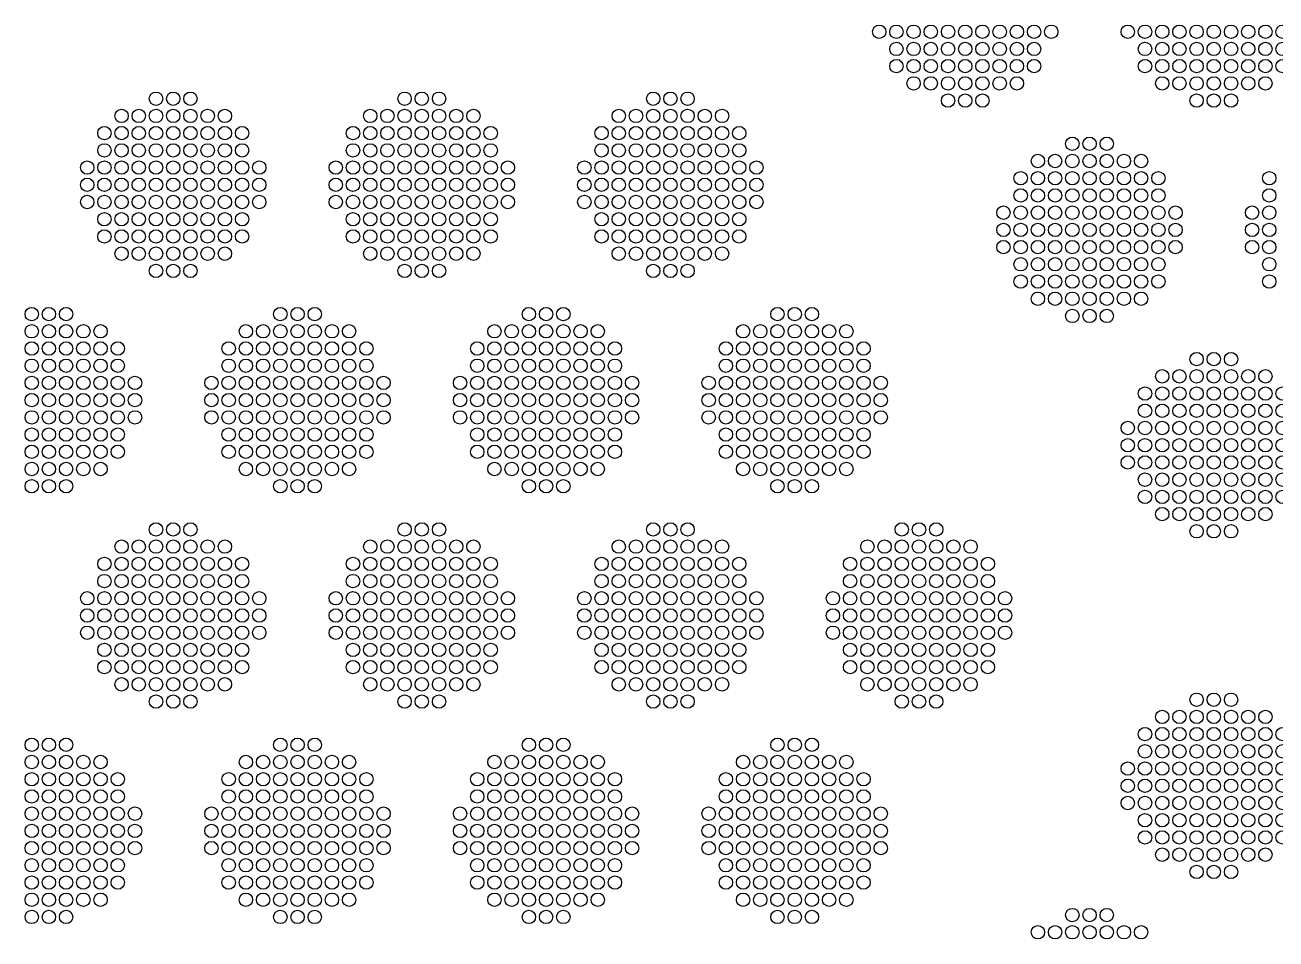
# Model space of a CAD drawing. Extents: x -49 to 54, y -38 to 38.
# Drawn here: x -42.89 to -36.35, y -18.97 to -14.19 of the extents above; entities that cross this region are included whole.
import ezdxf

# ---------------------------------------------------------------- set-up
doc = ezdxf.new("R2010")
doc.units = 0
doc.layers.add('LOWER_ELECTRODE', color=1, linetype='CONTINUOUS')

msp = doc.modelspace()

# ---------------------------------------------------------------- linework, layer by layer
at = {"layer": 'LOWER_ELECTRODE'}
for centre in [(-38.4221, -14.2284), (-38.3321, -14.2284), (-38.2421, -14.2284), (-38.1521, -14.2284), (-38.0621, -14.2284), (-37.9721, -14.2284), (-37.8821, -14.2284), (-37.7921, -14.2284), (-37.7021, -14.2284), (-37.6121, -14.2284), (-37.5221, -14.2284), (-37.1221, -14.2284), (-37.0321, -14.2284), (-36.9421, -14.2284), (-36.8521, -14.2284), (-36.7621, -14.2284), (-36.6721, -14.2284), (-36.5821, -14.2284), (-36.4921, -14.2284), (-36.4021, -14.2284), (-36.3121, -14.2284), (-38.3321, -14.3184), (-38.2421, -14.3184), (-38.1521, -14.3184), (-38.0621, -14.3184), (-37.9721, -14.3184), (-37.8821, -14.3184), (-37.7921, -14.3184), (-37.7021, -14.3184), (-37.6121, -14.3184), (-37.0321, -14.3184), (-36.9421, -14.3184), (-36.8521, -14.3184), (-36.7621, -14.3184), (-36.6721, -14.3184), (-36.5821, -14.3184), (-36.4921, -14.3184), (-36.4021, -14.3184), (-36.3121, -14.3184), (-38.3321, -14.4084), (-38.2421, -14.4084), (-38.1521, -14.4084), (-38.0621, -14.4084), (-37.9721, -14.4084), (-37.8821, -14.4084), (-37.7921, -14.4084), (-37.7021, -14.4084), (-37.6121, -14.4084), (-37.0321, -14.4084), (-36.9421, -14.4084), (-36.8521, -14.4084), (-36.7621, -14.4084), (-36.6721, -14.4084), (-36.5821, -14.4084), (-36.4921, -14.4084), (-36.4021, -14.4084), (-36.3121, -14.4084), (-38.2421, -14.4984), (-38.1521, -14.4984), (-38.0621, -14.4984), (-37.9721, -14.4984), (-37.8821, -14.4984), (-37.7921, -14.4984), (-37.7021, -14.4984), (-36.9421, -14.4984), (-36.8521, -14.4984), (-36.7621, -14.4984), (-36.6721, -14.4984), (-36.5821, -14.4984), (-36.4921, -14.4984), (-36.4021, -14.4984), (-42.2039, -14.5786), (-42.1139, -14.5786), (-42.0239, -14.5786), (-40.9039, -14.5786), (-40.8139, -14.5786), (-40.7239, -14.5786), (-39.6039, -14.5786), (-39.5139, -14.5786), (-39.4239, -14.5786), (-38.0621, -14.5884), (-37.9721, -14.5884), (-37.8821, -14.5884), (-36.7621, -14.5884), (-36.6721, -14.5884), (-36.5821, -14.5884), (-42.3839, -14.6686), (-42.2939, -14.6686), (-42.2039, -14.6686), (-42.1139, -14.6686), (-42.0239, -14.6686), (-41.9339, -14.6686), (-41.8439, -14.6686), (-41.0839, -14.6686), (-40.9939, -14.6686), (-40.9039, -14.6686), (-40.8139, -14.6686), (-40.7239, -14.6686), (-40.6339, -14.6686), (-40.5439, -14.6686), (-39.7839, -14.6686), (-39.6939, -14.6686), (-39.6039, -14.6686), (-39.5139, -14.6686), (-39.4239, -14.6686), (-39.3339, -14.6686), (-39.2439, -14.6686), (-42.4739, -14.7586), (-42.3839, -14.7586), (-42.2939, -14.7586), (-42.2039, -14.7586), (-42.1139, -14.7586), (-42.0239, -14.7586), (-41.9339, -14.7586), (-41.8439, -14.7586), (-41.7539, -14.7586), (-41.1739, -14.7586), (-41.0839, -14.7586), (-40.9939, -14.7586), (-40.9039, -14.7586), (-40.8139, -14.7586), (-40.7239, -14.7586), (-40.6339, -14.7586), (-40.5439, -14.7586), (-40.4539, -14.7586), (-39.8739, -14.7586), (-39.7839, -14.7586), (-39.6939, -14.7586), (-39.6039, -14.7586), (-39.5139, -14.7586), (-39.4239, -14.7586), (-39.3339, -14.7586), (-39.2439, -14.7586), (-39.1539, -14.7586), (-37.4121, -14.8142), (-37.3221, -14.8142), (-37.2321, -14.8142), (-42.4739, -14.8486), (-42.3839, -14.8486), (-42.2939, -14.8486), (-42.2039, -14.8486), (-42.1139, -14.8486), (-42.0239, -14.8486), (-41.9339, -14.8486), (-41.8439, -14.8486), (-41.7539, -14.8486), (-41.1739, -14.8486), (-41.0839, -14.8486), (-40.9939, -14.8486), (-40.9039, -14.8486), (-40.8139, -14.8486), (-40.7239, -14.8486), (-40.6339, -14.8486), (-40.5439, -14.8486), (-40.4539, -14.8486), (-39.8739, -14.8486), (-39.7839, -14.8486), (-39.6939, -14.8486), (-39.6039, -14.8486), (-39.5139, -14.8486), (-39.4239, -14.8486), (-39.3339, -14.8486), (-39.2439, -14.8486), (-39.1539, -14.8486), (-42.5639, -14.9386), (-42.4739, -14.9386), (-42.3839, -14.9386), (-42.2939, -14.9386), (-42.2039, -14.9386), (-42.1139, -14.9386), (-42.0239, -14.9386), (-41.9339, -14.9386), (-41.8439, -14.9386), (-41.7539, -14.9386), (-41.6639, -14.9386), (-41.2639, -14.9386), (-41.1739, -14.9386), (-41.0839, -14.9386), (-40.9939, -14.9386), (-40.9039, -14.9386), (-40.8139, -14.9386), (-40.7239, -14.9386), (-40.6339, -14.9386), (-40.5439, -14.9386), (-40.4539, -14.9386), (-40.3639, -14.9386), (-39.9639, -14.9386), (-39.8739, -14.9386), (-39.7839, -14.9386), (-39.6939, -14.9386), (-39.6039, -14.9386), (-39.5139, -14.9386), (-39.4239, -14.9386), (-39.3339, -14.9386), (-39.2439, -14.9386), (-39.1539, -14.9386), (-39.0639, -14.9386), (-37.5921, -14.9042), (-37.5021, -14.9042), (-37.4121, -14.9042), (-37.3221, -14.9042), (-37.2321, -14.9042), (-37.1421, -14.9042), (-37.0521, -14.9042), (-37.6821, -14.9942), (-37.5921, -14.9942), (-37.5021, -14.9942), (-37.4121, -14.9942), (-37.3221, -14.9942), (-37.2321, -14.9942), (-37.1421, -14.9942), (-37.0521, -14.9942), (-36.9621, -14.9942), (-36.3821, -14.9942), (-42.5639, -15.0286), (-42.4739, -15.0286), (-42.3839, -15.0286), (-42.2939, -15.0286), (-42.2039, -15.0286), (-42.1139, -15.0286), (-42.0239, -15.0286), (-41.9339, -15.0286), (-41.8439, -15.0286), (-41.7539, -15.0286), (-41.6639, -15.0286), (-41.2639, -15.0286), (-41.1739, -15.0286), (-41.0839, -15.0286), (-40.9939, -15.0286), (-40.9039, -15.0286), (-40.8139, -15.0286), (-40.7239, -15.0286), (-40.6339, -15.0286), (-40.5439, -15.0286), (-40.4539, -15.0286), (-40.3639, -15.0286), (-39.9639, -15.0286), (-39.8739, -15.0286), (-39.7839, -15.0286), (-39.6939, -15.0286), (-39.6039, -15.0286), (-39.5139, -15.0286), (-39.4239, -15.0286), (-39.3339, -15.0286), (-39.2439, -15.0286), (-39.1539, -15.0286), (-39.0639, -15.0286), (-42.5639, -15.1186), (-42.4739, -15.1186), (-42.3839, -15.1186), (-42.2939, -15.1186), (-42.2039, -15.1186), (-42.1139, -15.1186), (-42.0239, -15.1186), (-41.9339, -15.1186), (-41.8439, -15.1186), (-41.7539, -15.1186), (-41.6639, -15.1186), (-41.2639, -15.1186), (-41.1739, -15.1186), (-41.0839, -15.1186), (-40.9939, -15.1186), (-40.9039, -15.1186), (-40.8139, -15.1186), (-40.7239, -15.1186), (-40.6339, -15.1186), (-40.5439, -15.1186), (-40.4539, -15.1186), (-40.3639, -15.1186), (-39.9639, -15.1186), (-39.8739, -15.1186), (-39.7839, -15.1186), (-39.6939, -15.1186), (-39.6039, -15.1186), (-39.5139, -15.1186), (-39.4239, -15.1186), (-39.3339, -15.1186), (-39.2439, -15.1186), (-39.1539, -15.1186), (-39.0639, -15.1186), (-37.6821, -15.0842), (-37.5921, -15.0842), (-37.5021, -15.0842), (-37.4121, -15.0842), (-37.3221, -15.0842), (-37.2321, -15.0842), (-37.1421, -15.0842), (-37.0521, -15.0842), (-36.9621, -15.0842), (-36.3821, -15.0842), (-42.4739, -15.2086), (-42.3839, -15.2086), (-42.2939, -15.2086), (-42.2039, -15.2086), (-42.1139, -15.2086), (-42.0239, -15.2086), (-41.9339, -15.2086), (-41.8439, -15.2086), (-41.7539, -15.2086), (-41.1739, -15.2086), (-41.0839, -15.2086), (-40.9939, -15.2086), (-40.9039, -15.2086), (-40.8139, -15.2086), (-40.7239, -15.2086), (-40.6339, -15.2086), (-40.5439, -15.2086), (-40.4539, -15.2086), (-39.8739, -15.2086), (-39.7839, -15.2086), (-39.6939, -15.2086), (-39.6039, -15.2086), (-39.5139, -15.2086), (-39.4239, -15.2086), (-39.3339, -15.2086), (-39.2439, -15.2086), (-39.1539, -15.2086), (-37.7721, -15.1742), (-37.6821, -15.1742), (-37.5921, -15.1742), (-37.5021, -15.1742), (-37.4121, -15.1742), (-37.3221, -15.1742), (-37.2321, -15.1742), (-37.1421, -15.1742), (-37.0521, -15.1742), (-36.9621, -15.1742), (-36.8721, -15.1742), (-36.4721, -15.1742), (-36.3821, -15.1742), (-37.7721, -15.2642), (-37.6821, -15.2642), (-37.5921, -15.2642), (-37.5021, -15.2642), (-37.4121, -15.2642), (-37.3221, -15.2642), (-37.2321, -15.2642), (-37.1421, -15.2642), (-37.0521, -15.2642), (-36.9621, -15.2642), (-36.8721, -15.2642), (-36.4721, -15.2642), (-36.3821, -15.2642), (-42.4739, -15.2986), (-42.3839, -15.2986), (-42.2939, -15.2986), (-42.2039, -15.2986), (-42.1139, -15.2986), (-42.0239, -15.2986), (-41.9339, -15.2986), (-41.8439, -15.2986), (-41.7539, -15.2986), (-41.1739, -15.2986), (-41.0839, -15.2986), (-40.9939, -15.2986), (-40.9039, -15.2986), (-40.8139, -15.2986), (-40.7239, -15.2986), (-40.6339, -15.2986), (-40.5439, -15.2986), (-40.4539, -15.2986), (-39.8739, -15.2986), (-39.7839, -15.2986), (-39.6939, -15.2986), (-39.6039, -15.2986), (-39.5139, -15.2986), (-39.4239, -15.2986), (-39.3339, -15.2986), (-39.2439, -15.2986), (-39.1539, -15.2986), (-42.3839, -15.3886), (-42.2939, -15.3886), (-42.2039, -15.3886), (-42.1139, -15.3886), (-42.0239, -15.3886), (-41.9339, -15.3886), (-41.8439, -15.3886), (-41.0839, -15.3886), (-40.9939, -15.3886), (-40.9039, -15.3886), (-40.8139, -15.3886), (-40.7239, -15.3886), (-40.6339, -15.3886), (-40.5439, -15.3886), (-39.7839, -15.3886), (-39.6939, -15.3886), (-39.6039, -15.3886), (-39.5139, -15.3886), (-39.4239, -15.3886), (-39.3339, -15.3886), (-39.2439, -15.3886), (-37.7721, -15.3542), (-37.6821, -15.3542), (-37.5921, -15.3542), (-37.5021, -15.3542), (-37.4121, -15.3542), (-37.3221, -15.3542), (-37.2321, -15.3542), (-37.1421, -15.3542), (-37.0521, -15.3542), (-36.9621, -15.3542), (-36.8721, -15.3542), (-36.4721, -15.3542), (-36.3821, -15.3542), (-37.6821, -15.4442), (-37.5921, -15.4442), (-37.5021, -15.4442), (-37.4121, -15.4442), (-37.3221, -15.4442), (-37.2321, -15.4442), (-37.1421, -15.4442), (-37.0521, -15.4442), (-36.9621, -15.4442), (-36.3821, -15.4442), (-42.2039, -15.4786), (-42.1139, -15.4786), (-42.0239, -15.4786), (-40.9039, -15.4786), (-40.8139, -15.4786), (-40.7239, -15.4786), (-39.6039, -15.4786), (-39.5139, -15.4786), (-39.4239, -15.4786), (-37.6821, -15.5342), (-37.5921, -15.5342), (-37.5021, -15.5342), (-37.4121, -15.5342), (-37.3221, -15.5342), (-37.2321, -15.5342), (-37.1421, -15.5342), (-37.0521, -15.5342), (-36.9621, -15.5342), (-36.3821, -15.5342), (-37.5921, -15.6242), (-37.5021, -15.6242), (-37.4121, -15.6242), (-37.3221, -15.6242), (-37.2321, -15.6242), (-37.1421, -15.6242), (-37.0521, -15.6242), (-42.8539, -15.7044), (-42.7639, -15.7044), (-42.6739, -15.7044), (-41.5539, -15.7044), (-41.4639, -15.7044), (-41.3739, -15.7044), (-40.2539, -15.7044), (-40.1639, -15.7044), (-40.0739, -15.7044), (-38.9539, -15.7044), (-38.8639, -15.7044), (-38.7739, -15.7044), (-37.4121, -15.7142), (-37.3221, -15.7142), (-37.2321, -15.7142), (-42.8539, -15.7944), (-42.7639, -15.7944), (-42.6739, -15.7944), (-42.5839, -15.7944), (-42.4939, -15.7944), (-41.7339, -15.7944), (-41.6439, -15.7944), (-41.5539, -15.7944), (-41.4639, -15.7944), (-41.3739, -15.7944), (-41.2839, -15.7944), (-41.1939, -15.7944), (-40.4339, -15.7944), (-40.3439, -15.7944), (-40.2539, -15.7944), (-40.1639, -15.7944), (-40.0739, -15.7944), (-39.9839, -15.7944), (-39.8939, -15.7944), (-39.1339, -15.7944), (-39.0439, -15.7944), (-38.9539, -15.7944), (-38.8639, -15.7944), (-38.7739, -15.7944), (-38.6839, -15.7944), (-38.5939, -15.7944), (-42.8539, -15.8844), (-42.7639, -15.8844), (-42.6739, -15.8844), (-42.5839, -15.8844), (-42.4939, -15.8844), (-42.4039, -15.8844), (-41.8239, -15.8844), (-41.7339, -15.8844), (-41.6439, -15.8844), (-41.5539, -15.8844), (-41.4639, -15.8844), (-41.3739, -15.8844), (-41.2839, -15.8844), (-41.1939, -15.8844), (-41.1039, -15.8844), (-40.5239, -15.8844), (-40.4339, -15.8844), (-40.3439, -15.8844), (-40.2539, -15.8844), (-40.1639, -15.8844), (-40.0739, -15.8844), (-39.9839, -15.8844), (-39.8939, -15.8844), (-39.8039, -15.8844), (-39.2239, -15.8844), (-39.1339, -15.8844), (-39.0439, -15.8844), (-38.9539, -15.8844), (-38.8639, -15.8844), (-38.7739, -15.8844), (-38.6839, -15.8844), (-38.5939, -15.8844), (-38.5039, -15.8844), (-42.8539, -15.9744), (-42.7639, -15.9744), (-42.6739, -15.9744), (-42.5839, -15.9744), (-42.4939, -15.9744), (-42.4039, -15.9744), (-41.8239, -15.9744), (-41.7339, -15.9744), (-41.6439, -15.9744), (-41.5539, -15.9744), (-41.4639, -15.9744), (-41.3739, -15.9744), (-41.2839, -15.9744), (-41.1939, -15.9744), (-41.1039, -15.9744), (-40.5239, -15.9744), (-40.4339, -15.9744), (-40.3439, -15.9744), (-40.2539, -15.9744), (-40.1639, -15.9744), (-40.0739, -15.9744), (-39.9839, -15.9744), (-39.8939, -15.9744), (-39.8039, -15.9744), (-39.2239, -15.9744), (-39.1339, -15.9744), (-39.0439, -15.9744), (-38.9539, -15.9744), (-38.8639, -15.9744), (-38.7739, -15.9744), (-38.6839, -15.9744), (-38.5939, -15.9744), (-38.5039, -15.9744), (-36.7621, -15.94), (-36.6721, -15.94), (-36.5821, -15.94), (-36.9421, -16.03), (-36.8521, -16.03), (-36.7621, -16.03), (-36.6721, -16.03), (-36.5821, -16.03), (-36.4921, -16.03), (-36.4021, -16.03), (-42.8539, -16.0644), (-42.7639, -16.0644), (-42.6739, -16.0644), (-42.5839, -16.0644), (-42.4939, -16.0644), (-42.4039, -16.0644), (-42.3139, -16.0644), (-41.9139, -16.0644), (-41.8239, -16.0644), (-41.7339, -16.0644), (-41.6439, -16.0644), (-41.5539, -16.0644), (-41.4639, -16.0644), (-41.3739, -16.0644), (-41.2839, -16.0644), (-41.1939, -16.0644), (-41.1039, -16.0644), (-41.0139, -16.0644), (-40.6139, -16.0644), (-40.5239, -16.0644), (-40.4339, -16.0644), (-40.3439, -16.0644), (-40.2539, -16.0644), (-40.1639, -16.0644), (-40.0739, -16.0644), (-39.9839, -16.0644), (-39.8939, -16.0644), (-39.8039, -16.0644), (-39.7139, -16.0644), (-39.3139, -16.0644), (-39.2239, -16.0644), (-39.1339, -16.0644), (-39.0439, -16.0644), (-38.9539, -16.0644), (-38.8639, -16.0644), (-38.7739, -16.0644), (-38.6839, -16.0644), (-38.5939, -16.0644), (-38.5039, -16.0644), (-38.4139, -16.0644), (-37.0321, -16.12), (-36.9421, -16.12), (-36.8521, -16.12), (-36.7621, -16.12), (-36.6721, -16.12), (-36.5821, -16.12), (-36.4921, -16.12), (-36.4021, -16.12), (-36.3121, -16.12), (-42.8539, -16.1544), (-42.7639, -16.1544), (-42.6739, -16.1544), (-42.5839, -16.1544), (-42.4939, -16.1544), (-42.4039, -16.1544), (-42.3139, -16.1544), (-41.9139, -16.1544), (-41.8239, -16.1544), (-41.7339, -16.1544), (-41.6439, -16.1544), (-41.5539, -16.1544), (-41.4639, -16.1544), (-41.3739, -16.1544), (-41.2839, -16.1544), (-41.1939, -16.1544), (-41.1039, -16.1544), (-41.0139, -16.1544), (-40.6139, -16.1544), (-40.5239, -16.1544), (-40.4339, -16.1544), (-40.3439, -16.1544), (-40.2539, -16.1544), (-40.1639, -16.1544), (-40.0739, -16.1544), (-39.9839, -16.1544), (-39.8939, -16.1544), (-39.8039, -16.1544), (-39.7139, -16.1544), (-39.3139, -16.1544), (-39.2239, -16.1544), (-39.1339, -16.1544), (-39.0439, -16.1544), (-38.9539, -16.1544), (-38.8639, -16.1544), (-38.7739, -16.1544), (-38.6839, -16.1544), (-38.5939, -16.1544), (-38.5039, -16.1544), (-38.4139, -16.1544), (-42.8539, -16.2444), (-42.7639, -16.2444), (-42.6739, -16.2444), (-42.5839, -16.2444), (-42.4939, -16.2444), (-42.4039, -16.2444), (-42.3139, -16.2444), (-41.9139, -16.2444), (-41.8239, -16.2444), (-41.7339, -16.2444), (-41.6439, -16.2444), (-41.5539, -16.2444), (-41.4639, -16.2444), (-41.3739, -16.2444), (-41.2839, -16.2444), (-41.1939, -16.2444), (-41.1039, -16.2444), (-41.0139, -16.2444), (-40.6139, -16.2444), (-40.5239, -16.2444), (-40.4339, -16.2444), (-40.3439, -16.2444), (-40.2539, -16.2444), (-40.1639, -16.2444), (-40.0739, -16.2444), (-39.9839, -16.2444), (-39.8939, -16.2444), (-39.8039, -16.2444), (-39.7139, -16.2444), (-39.3139, -16.2444), (-39.2239, -16.2444), (-39.1339, -16.2444), (-39.0439, -16.2444), (-38.9539, -16.2444), (-38.8639, -16.2444), (-38.7739, -16.2444), (-38.6839, -16.2444), (-38.5939, -16.2444), (-38.5039, -16.2444), (-38.4139, -16.2444), (-37.0321, -16.21), (-36.9421, -16.21), (-36.8521, -16.21), (-36.7621, -16.21), (-36.6721, -16.21), (-36.5821, -16.21), (-36.4921, -16.21), (-36.4021, -16.21), (-36.3121, -16.21), (-37.1221, -16.3), (-37.0321, -16.3), (-36.9421, -16.3), (-36.8521, -16.3), (-36.7621, -16.3), (-36.6721, -16.3), (-36.5821, -16.3), (-36.4921, -16.3), (-36.4021, -16.3), (-36.3121, -16.3), (-42.8539, -16.3344), (-42.7639, -16.3344), (-42.6739, -16.3344), (-42.5839, -16.3344), (-42.4939, -16.3344), (-42.4039, -16.3344), (-41.8239, -16.3344), (-41.7339, -16.3344), (-41.6439, -16.3344), (-41.5539, -16.3344), (-41.4639, -16.3344), (-41.3739, -16.3344), (-41.2839, -16.3344), (-41.1939, -16.3344), (-41.1039, -16.3344), (-40.5239, -16.3344), (-40.4339, -16.3344), (-40.3439, -16.3344), (-40.2539, -16.3344), (-40.1639, -16.3344), (-40.0739, -16.3344), (-39.9839, -16.3344), (-39.8939, -16.3344), (-39.8039, -16.3344), (-39.2239, -16.3344), (-39.1339, -16.3344), (-39.0439, -16.3344), (-38.9539, -16.3344), (-38.8639, -16.3344), (-38.7739, -16.3344), (-38.6839, -16.3344), (-38.5939, -16.3344), (-38.5039, -16.3344), (-42.8539, -16.4244), (-42.7639, -16.4244), (-42.6739, -16.4244), (-42.5839, -16.4244), (-42.4939, -16.4244), (-42.4039, -16.4244), (-41.8239, -16.4244), (-41.7339, -16.4244), (-41.6439, -16.4244), (-41.5539, -16.4244), (-41.4639, -16.4244), (-41.3739, -16.4244), (-41.2839, -16.4244), (-41.1939, -16.4244), (-41.1039, -16.4244), (-40.5239, -16.4244), (-40.4339, -16.4244), (-40.3439, -16.4244), (-40.2539, -16.4244), (-40.1639, -16.4244), (-40.0739, -16.4244), (-39.9839, -16.4244), (-39.8939, -16.4244), (-39.8039, -16.4244), (-39.2239, -16.4244), (-39.1339, -16.4244), (-39.0439, -16.4244), (-38.9539, -16.4244), (-38.8639, -16.4244), (-38.7739, -16.4244), (-38.6839, -16.4244), (-38.5939, -16.4244), (-38.5039, -16.4244), (-37.1221, -16.39), (-37.0321, -16.39), (-36.9421, -16.39), (-36.8521, -16.39), (-36.7621, -16.39), (-36.6721, -16.39), (-36.5821, -16.39), (-36.4921, -16.39), (-36.4021, -16.39), (-36.3121, -16.39), (-42.8539, -16.5144), (-42.7639, -16.5144), (-42.6739, -16.5144), (-42.5839, -16.5144), (-42.4939, -16.5144), (-41.7339, -16.5144), (-41.6439, -16.5144), (-41.5539, -16.5144), (-41.4639, -16.5144), (-41.3739, -16.5144), (-41.2839, -16.5144), (-41.1939, -16.5144), (-40.4339, -16.5144), (-40.3439, -16.5144), (-40.2539, -16.5144), (-40.1639, -16.5144), (-40.0739, -16.5144), (-39.9839, -16.5144), (-39.8939, -16.5144), (-39.1339, -16.5144), (-39.0439, -16.5144), (-38.9539, -16.5144), (-38.8639, -16.5144), (-38.7739, -16.5144), (-38.6839, -16.5144), (-38.5939, -16.5144), (-37.1221, -16.48), (-37.0321, -16.48), (-36.9421, -16.48), (-36.8521, -16.48), (-36.7621, -16.48), (-36.6721, -16.48), (-36.5821, -16.48), (-36.4921, -16.48), (-36.4021, -16.48), (-36.3121, -16.48), (-37.0321, -16.57), (-36.9421, -16.57), (-36.8521, -16.57), (-36.7621, -16.57), (-36.6721, -16.57), (-36.5821, -16.57), (-36.4921, -16.57), (-36.4021, -16.57), (-36.3121, -16.57), (-42.8539, -16.6044), (-42.7639, -16.6044), (-42.6739, -16.6044), (-41.5539, -16.6044), (-41.4639, -16.6044), (-41.3739, -16.6044), (-40.2539, -16.6044), (-40.1639, -16.6044), (-40.0739, -16.6044), (-38.9539, -16.6044), (-38.8639, -16.6044), (-38.7739, -16.6044), (-37.0321, -16.66), (-36.9421, -16.66), (-36.8521, -16.66), (-36.7621, -16.66), (-36.6721, -16.66), (-36.5821, -16.66), (-36.4921, -16.66), (-36.4021, -16.66), (-36.3121, -16.66), (-36.9421, -16.75), (-36.8521, -16.75), (-36.7621, -16.75), (-36.6721, -16.75), (-36.5821, -16.75), (-36.4921, -16.75), (-36.4021, -16.75), (-42.2039, -16.8302), (-42.1139, -16.8302), (-42.0239, -16.8302), (-40.9039, -16.8302), (-40.8139, -16.8302), (-40.7239, -16.8302), (-39.6039, -16.8302), (-39.5139, -16.8302), (-39.4239, -16.8302), (-38.3039, -16.8302), (-38.2139, -16.8302), (-38.1239, -16.8302), (-36.7621, -16.84), (-36.6721, -16.84), (-36.5821, -16.84), (-42.3839, -16.9202), (-42.2939, -16.9202), (-42.2039, -16.9202), (-42.1139, -16.9202), (-42.0239, -16.9202), (-41.9339, -16.9202), (-41.8439, -16.9202), (-41.0839, -16.9202), (-40.9939, -16.9202), (-40.9039, -16.9202), (-40.8139, -16.9202), (-40.7239, -16.9202), (-40.6339, -16.9202), (-40.5439, -16.9202), (-39.7839, -16.9202), (-39.6939, -16.9202), (-39.6039, -16.9202), (-39.5139, -16.9202), (-39.4239, -16.9202), (-39.3339, -16.9202), (-39.2439, -16.9202), (-38.4839, -16.9202), (-38.3939, -16.9202), (-38.3039, -16.9202), (-38.2139, -16.9202), (-38.1239, -16.9202), (-38.0339, -16.9202), (-37.9439, -16.9202), (-42.4739, -17.0102), (-42.3839, -17.0102), (-42.2939, -17.0102), (-42.2039, -17.0102), (-42.1139, -17.0102), (-42.0239, -17.0102), (-41.9339, -17.0102), (-41.8439, -17.0102), (-41.7539, -17.0102), (-41.1739, -17.0102), (-41.0839, -17.0102), (-40.9939, -17.0102), (-40.9039, -17.0102), (-40.8139, -17.0102), (-40.7239, -17.0102), (-40.6339, -17.0102), (-40.5439, -17.0102), (-40.4539, -17.0102), (-39.8739, -17.0102), (-39.7839, -17.0102), (-39.6939, -17.0102), (-39.6039, -17.0102), (-39.5139, -17.0102), (-39.4239, -17.0102), (-39.3339, -17.0102), (-39.2439, -17.0102), (-39.1539, -17.0102), (-38.5739, -17.0102), (-38.4839, -17.0102), (-38.3939, -17.0102), (-38.3039, -17.0102), (-38.2139, -17.0102), (-38.1239, -17.0102), (-38.0339, -17.0102), (-37.9439, -17.0102), (-37.8539, -17.0102), (-42.4739, -17.1002), (-42.3839, -17.1002), (-42.2939, -17.1002), (-42.2039, -17.1002), (-42.1139, -17.1002), (-42.0239, -17.1002), (-41.9339, -17.1002), (-41.8439, -17.1002), (-41.7539, -17.1002), (-41.1739, -17.1002), (-41.0839, -17.1002), (-40.9939, -17.1002), (-40.9039, -17.1002), (-40.8139, -17.1002), (-40.7239, -17.1002), (-40.6339, -17.1002), (-40.5439, -17.1002), (-40.4539, -17.1002), (-39.8739, -17.1002), (-39.7839, -17.1002), (-39.6939, -17.1002), (-39.6039, -17.1002), (-39.5139, -17.1002), (-39.4239, -17.1002), (-39.3339, -17.1002), (-39.2439, -17.1002), (-39.1539, -17.1002), (-38.5739, -17.1002), (-38.4839, -17.1002), (-38.3939, -17.1002), (-38.3039, -17.1002), (-38.2139, -17.1002), (-38.1239, -17.1002), (-38.0339, -17.1002), (-37.9439, -17.1002), (-37.8539, -17.1002), (-42.5639, -17.1902), (-42.4739, -17.1902), (-42.3839, -17.1902), (-42.2939, -17.1902), (-42.2039, -17.1902), (-42.1139, -17.1902), (-42.0239, -17.1902), (-41.9339, -17.1902), (-41.8439, -17.1902), (-41.7539, -17.1902), (-41.6639, -17.1902), (-41.2639, -17.1902), (-41.1739, -17.1902), (-41.0839, -17.1902), (-40.9939, -17.1902), (-40.9039, -17.1902), (-40.8139, -17.1902), (-40.7239, -17.1902), (-40.6339, -17.1902), (-40.5439, -17.1902), (-40.4539, -17.1902), (-40.3639, -17.1902), (-39.9639, -17.1902), (-39.8739, -17.1902), (-39.7839, -17.1902), (-39.6939, -17.1902), (-39.6039, -17.1902), (-39.5139, -17.1902), (-39.4239, -17.1902), (-39.3339, -17.1902), (-39.2439, -17.1902), (-39.1539, -17.1902), (-39.0639, -17.1902), (-38.6639, -17.1902), (-38.5739, -17.1902), (-38.4839, -17.1902), (-38.3939, -17.1902), (-38.3039, -17.1902), (-38.2139, -17.1902), (-38.1239, -17.1902), (-38.0339, -17.1902), (-37.9439, -17.1902), (-37.8539, -17.1902), (-37.7639, -17.1902), (-42.5639, -17.2802), (-42.4739, -17.2802), (-42.3839, -17.2802), (-42.2939, -17.2802), (-42.2039, -17.2802), (-42.1139, -17.2802), (-42.0239, -17.2802), (-41.9339, -17.2802), (-41.8439, -17.2802), (-41.7539, -17.2802), (-41.6639, -17.2802), (-41.2639, -17.2802), (-41.1739, -17.2802), (-41.0839, -17.2802), (-40.9939, -17.2802), (-40.9039, -17.2802), (-40.8139, -17.2802), (-40.7239, -17.2802), (-40.6339, -17.2802), (-40.5439, -17.2802), (-40.4539, -17.2802), (-40.3639, -17.2802), (-39.9639, -17.2802), (-39.8739, -17.2802), (-39.7839, -17.2802), (-39.6939, -17.2802), (-39.6039, -17.2802), (-39.5139, -17.2802), (-39.4239, -17.2802), (-39.3339, -17.2802), (-39.2439, -17.2802), (-39.1539, -17.2802), (-39.0639, -17.2802), (-38.6639, -17.2802), (-38.5739, -17.2802), (-38.4839, -17.2802), (-38.3939, -17.2802), (-38.3039, -17.2802), (-38.2139, -17.2802), (-38.1239, -17.2802), (-38.0339, -17.2802), (-37.9439, -17.2802), (-37.8539, -17.2802), (-37.7639, -17.2802), (-42.5639, -17.3702), (-42.4739, -17.3702), (-42.3839, -17.3702), (-42.2939, -17.3702), (-42.2039, -17.3702), (-42.1139, -17.3702), (-42.0239, -17.3702), (-41.9339, -17.3702), (-41.8439, -17.3702), (-41.7539, -17.3702), (-41.6639, -17.3702), (-41.2639, -17.3702), (-41.1739, -17.3702), (-41.0839, -17.3702), (-40.9939, -17.3702), (-40.9039, -17.3702), (-40.8139, -17.3702), (-40.7239, -17.3702), (-40.6339, -17.3702), (-40.5439, -17.3702), (-40.4539, -17.3702), (-40.3639, -17.3702), (-39.9639, -17.3702), (-39.8739, -17.3702), (-39.7839, -17.3702), (-39.6939, -17.3702), (-39.6039, -17.3702), (-39.5139, -17.3702), (-39.4239, -17.3702), (-39.3339, -17.3702), (-39.2439, -17.3702), (-39.1539, -17.3702), (-39.0639, -17.3702), (-38.6639, -17.3702), (-38.5739, -17.3702), (-38.4839, -17.3702), (-38.3939, -17.3702), (-38.3039, -17.3702), (-38.2139, -17.3702), (-38.1239, -17.3702), (-38.0339, -17.3702), (-37.9439, -17.3702), (-37.8539, -17.3702), (-37.7639, -17.3702), (-42.4739, -17.4602), (-42.3839, -17.4602), (-42.2939, -17.4602), (-42.2039, -17.4602), (-42.1139, -17.4602), (-42.0239, -17.4602), (-41.9339, -17.4602), (-41.8439, -17.4602), (-41.7539, -17.4602), (-41.1739, -17.4602), (-41.0839, -17.4602), (-40.9939, -17.4602), (-40.9039, -17.4602), (-40.8139, -17.4602), (-40.7239, -17.4602), (-40.6339, -17.4602), (-40.5439, -17.4602), (-40.4539, -17.4602), (-39.8739, -17.4602), (-39.7839, -17.4602), (-39.6939, -17.4602), (-39.6039, -17.4602), (-39.5139, -17.4602), (-39.4239, -17.4602), (-39.3339, -17.4602), (-39.2439, -17.4602), (-39.1539, -17.4602), (-38.5739, -17.4602), (-38.4839, -17.4602), (-38.3939, -17.4602), (-38.3039, -17.4602), (-38.2139, -17.4602), (-38.1239, -17.4602), (-38.0339, -17.4602), (-37.9439, -17.4602), (-37.8539, -17.4602), (-42.4739, -17.5502), (-42.3839, -17.5502), (-42.2939, -17.5502), (-42.2039, -17.5502), (-42.1139, -17.5502), (-42.0239, -17.5502), (-41.9339, -17.5502), (-41.8439, -17.5502), (-41.7539, -17.5502), (-41.1739, -17.5502), (-41.0839, -17.5502), (-40.9939, -17.5502), (-40.9039, -17.5502), (-40.8139, -17.5502), (-40.7239, -17.5502), (-40.6339, -17.5502), (-40.5439, -17.5502), (-40.4539, -17.5502), (-39.8739, -17.5502), (-39.7839, -17.5502), (-39.6939, -17.5502), (-39.6039, -17.5502), (-39.5139, -17.5502), (-39.4239, -17.5502), (-39.3339, -17.5502), (-39.2439, -17.5502), (-39.1539, -17.5502), (-38.5739, -17.5502), (-38.4839, -17.5502), (-38.3939, -17.5502), (-38.3039, -17.5502), (-38.2139, -17.5502), (-38.1239, -17.5502), (-38.0339, -17.5502), (-37.9439, -17.5502), (-37.8539, -17.5502), (-42.3839, -17.6402), (-42.2939, -17.6402), (-42.2039, -17.6402), (-42.1139, -17.6402), (-42.0239, -17.6402), (-41.9339, -17.6402), (-41.8439, -17.6402), (-41.0839, -17.6402), (-40.9939, -17.6402), (-40.9039, -17.6402), (-40.8139, -17.6402), (-40.7239, -17.6402), (-40.6339, -17.6402), (-40.5439, -17.6402), (-39.7839, -17.6402), (-39.6939, -17.6402), (-39.6039, -17.6402), (-39.5139, -17.6402), (-39.4239, -17.6402), (-39.3339, -17.6402), (-39.2439, -17.6402), (-38.4839, -17.6402), (-38.3939, -17.6402), (-38.3039, -17.6402), (-38.2139, -17.6402), (-38.1239, -17.6402), (-38.0339, -17.6402), (-37.9439, -17.6402), (-42.2039, -17.7302), (-42.1139, -17.7302), (-42.0239, -17.7302), (-40.9039, -17.7302), (-40.8139, -17.7302), (-40.7239, -17.7302), (-39.6039, -17.7302), (-39.5139, -17.7302), (-39.4239, -17.7302), (-38.3039, -17.7302), (-38.2139, -17.7302), (-38.1239, -17.7302), (-36.7621, -17.7204), (-36.6721, -17.7204), (-36.5821, -17.7204), (-36.9421, -17.8104), (-36.8521, -17.8104), (-36.7621, -17.8104), (-36.6721, -17.8104), (-36.5821, -17.8104), (-36.4921, -17.8104), (-36.4021, -17.8104), (-42.8539, -17.9561), (-42.7639, -17.9561), (-42.6739, -17.9561), (-41.5539, -17.9561), (-41.4639, -17.9561), (-41.3739, -17.9561), (-40.2539, -17.9561), (-40.1639, -17.9561), (-40.0739, -17.9561), (-38.9539, -17.9561), (-38.8639, -17.9561), (-38.7739, -17.9561), (-37.0321, -17.9004), (-36.9421, -17.9004), (-36.8521, -17.9004), (-36.7621, -17.9004), (-36.6721, -17.9004), (-36.5821, -17.9004), (-36.4921, -17.9004), (-36.4021, -17.9004), (-36.3121, -17.9004), (-37.0321, -17.9904), (-36.9421, -17.9904), (-36.8521, -17.9904), (-36.7621, -17.9904), (-36.6721, -17.9904), (-36.5821, -17.9904), (-36.4921, -17.9904), (-36.4021, -17.9904), (-36.3121, -17.9904), (-42.8539, -18.0461), (-42.7639, -18.0461), (-42.6739, -18.0461), (-42.5839, -18.0461), (-42.4939, -18.0461), (-41.7339, -18.0461), (-41.6439, -18.0461), (-41.5539, -18.0461), (-41.4639, -18.0461), (-41.3739, -18.0461), (-41.2839, -18.0461), (-41.1939, -18.0461), (-40.4339, -18.0461), (-40.3439, -18.0461), (-40.2539, -18.0461), (-40.1639, -18.0461), (-40.0739, -18.0461), (-39.9839, -18.0461), (-39.8939, -18.0461), (-39.1339, -18.0461), (-39.0439, -18.0461), (-38.9539, -18.0461), (-38.8639, -18.0461), (-38.7739, -18.0461), (-38.6839, -18.0461), (-38.5939, -18.0461), (-37.1221, -18.0804), (-37.0321, -18.0804), (-36.9421, -18.0804), (-36.8521, -18.0804), (-36.7621, -18.0804), (-36.6721, -18.0804), (-36.5821, -18.0804), (-36.4921, -18.0804), (-36.4021, -18.0804), (-36.3121, -18.0804), (-42.8539, -18.1361), (-42.7639, -18.1361), (-42.6739, -18.1361), (-42.5839, -18.1361), (-42.4939, -18.1361), (-42.4039, -18.1361), (-41.8239, -18.1361), (-41.7339, -18.1361), (-41.6439, -18.1361), (-41.5539, -18.1361), (-41.4639, -18.1361), (-41.3739, -18.1361), (-41.2839, -18.1361), (-41.1939, -18.1361), (-41.1039, -18.1361), (-40.5239, -18.1361), (-40.4339, -18.1361), (-40.3439, -18.1361), (-40.2539, -18.1361), (-40.1639, -18.1361), (-40.0739, -18.1361), (-39.9839, -18.1361), (-39.8939, -18.1361), (-39.8039, -18.1361), (-39.2239, -18.1361), (-39.1339, -18.1361), (-39.0439, -18.1361), (-38.9539, -18.1361), (-38.8639, -18.1361), (-38.7739, -18.1361), (-38.6839, -18.1361), (-38.5939, -18.1361), (-38.5039, -18.1361), (-37.1221, -18.1704), (-37.0321, -18.1704), (-36.9421, -18.1704), (-36.8521, -18.1704), (-36.7621, -18.1704), (-36.6721, -18.1704), (-36.5821, -18.1704), (-36.4921, -18.1704), (-36.4021, -18.1704), (-36.3121, -18.1704), (-42.8539, -18.2261), (-42.7639, -18.2261), (-42.6739, -18.2261), (-42.5839, -18.2261), (-42.4939, -18.2261), (-42.4039, -18.2261), (-41.8239, -18.2261), (-41.7339, -18.2261), (-41.6439, -18.2261), (-41.5539, -18.2261), (-41.4639, -18.2261), (-41.3739, -18.2261), (-41.2839, -18.2261), (-41.1939, -18.2261), (-41.1039, -18.2261), (-40.5239, -18.2261), (-40.4339, -18.2261), (-40.3439, -18.2261), (-40.2539, -18.2261), (-40.1639, -18.2261), (-40.0739, -18.2261), (-39.9839, -18.2261), (-39.8939, -18.2261), (-39.8039, -18.2261), (-39.2239, -18.2261), (-39.1339, -18.2261), (-39.0439, -18.2261), (-38.9539, -18.2261), (-38.8639, -18.2261), (-38.7739, -18.2261), (-38.6839, -18.2261), (-38.5939, -18.2261), (-38.5039, -18.2261), (-37.1221, -18.2604), (-37.0321, -18.2604), (-36.9421, -18.2604), (-36.8521, -18.2604), (-36.7621, -18.2604), (-36.6721, -18.2604), (-36.5821, -18.2604), (-36.4921, -18.2604), (-36.4021, -18.2604), (-36.3121, -18.2604), (-42.8539, -18.3161), (-42.7639, -18.3161), (-42.6739, -18.3161), (-42.5839, -18.3161), (-42.4939, -18.3161), (-42.4039, -18.3161), (-42.3139, -18.3161), (-41.9139, -18.3161), (-41.8239, -18.3161), (-41.7339, -18.3161), (-41.6439, -18.3161), (-41.5539, -18.3161), (-41.4639, -18.3161), (-41.3739, -18.3161), (-41.2839, -18.3161), (-41.1939, -18.3161), (-41.1039, -18.3161), (-41.0139, -18.3161), (-40.6139, -18.3161), (-40.5239, -18.3161), (-40.4339, -18.3161), (-40.3439, -18.3161), (-40.2539, -18.3161), (-40.1639, -18.3161), (-40.0739, -18.3161), (-39.9839, -18.3161), (-39.8939, -18.3161), (-39.8039, -18.3161), (-39.7139, -18.3161), (-39.3139, -18.3161), (-39.2239, -18.3161), (-39.1339, -18.3161), (-39.0439, -18.3161), (-38.9539, -18.3161), (-38.8639, -18.3161), (-38.7739, -18.3161), (-38.6839, -18.3161), (-38.5939, -18.3161), (-38.5039, -18.3161), (-38.4139, -18.3161), (-37.0321, -18.3504), (-36.9421, -18.3504), (-36.8521, -18.3504), (-36.7621, -18.3504), (-36.6721, -18.3504), (-36.5821, -18.3504), (-36.4921, -18.3504), (-36.4021, -18.3504), (-36.3121, -18.3504), (-42.8539, -18.4061), (-42.7639, -18.4061), (-42.6739, -18.4061), (-42.5839, -18.4061), (-42.4939, -18.4061), (-42.4039, -18.4061), (-42.3139, -18.4061), (-41.9139, -18.4061), (-41.8239, -18.4061), (-41.7339, -18.4061), (-41.6439, -18.4061), (-41.5539, -18.4061), (-41.4639, -18.4061), (-41.3739, -18.4061), (-41.2839, -18.4061), (-41.1939, -18.4061), (-41.1039, -18.4061), (-41.0139, -18.4061), (-40.6139, -18.4061), (-40.5239, -18.4061), (-40.4339, -18.4061), (-40.3439, -18.4061), (-40.2539, -18.4061), (-40.1639, -18.4061), (-40.0739, -18.4061), (-39.9839, -18.4061), (-39.8939, -18.4061), (-39.8039, -18.4061), (-39.7139, -18.4061), (-39.3139, -18.4061), (-39.2239, -18.4061), (-39.1339, -18.4061), (-39.0439, -18.4061), (-38.9539, -18.4061), (-38.8639, -18.4061), (-38.7739, -18.4061), (-38.6839, -18.4061), (-38.5939, -18.4061), (-38.5039, -18.4061), (-38.4139, -18.4061), (-37.0321, -18.4404), (-36.9421, -18.4404), (-36.8521, -18.4404), (-36.7621, -18.4404), (-36.6721, -18.4404), (-36.5821, -18.4404), (-36.4921, -18.4404), (-36.4021, -18.4404), (-36.3121, -18.4404), (-42.8539, -18.4961), (-42.7639, -18.4961), (-42.6739, -18.4961), (-42.5839, -18.4961), (-42.4939, -18.4961), (-42.4039, -18.4961), (-42.3139, -18.4961), (-41.9139, -18.4961), (-41.8239, -18.4961), (-41.7339, -18.4961), (-41.6439, -18.4961), (-41.5539, -18.4961), (-41.4639, -18.4961), (-41.3739, -18.4961), (-41.2839, -18.4961), (-41.1939, -18.4961), (-41.1039, -18.4961), (-41.0139, -18.4961), (-40.6139, -18.4961), (-40.5239, -18.4961), (-40.4339, -18.4961), (-40.3439, -18.4961), (-40.2539, -18.4961), (-40.1639, -18.4961), (-40.0739, -18.4961), (-39.9839, -18.4961), (-39.8939, -18.4961), (-39.8039, -18.4961), (-39.7139, -18.4961), (-39.3139, -18.4961), (-39.2239, -18.4961), (-39.1339, -18.4961), (-39.0439, -18.4961), (-38.9539, -18.4961), (-38.8639, -18.4961), (-38.7739, -18.4961), (-38.6839, -18.4961), (-38.5939, -18.4961), (-38.5039, -18.4961), (-38.4139, -18.4961), (-36.9421, -18.5304), (-36.8521, -18.5304), (-36.7621, -18.5304), (-36.6721, -18.5304), (-36.5821, -18.5304), (-36.4921, -18.5304), (-36.4021, -18.5304), (-42.8539, -18.5861), (-42.7639, -18.5861), (-42.6739, -18.5861), (-42.5839, -18.5861), (-42.4939, -18.5861), (-42.4039, -18.5861), (-41.8239, -18.5861), (-41.7339, -18.5861), (-41.6439, -18.5861), (-41.5539, -18.5861), (-41.4639, -18.5861), (-41.3739, -18.5861), (-41.2839, -18.5861), (-41.1939, -18.5861), (-41.1039, -18.5861), (-40.5239, -18.5861), (-40.4339, -18.5861), (-40.3439, -18.5861), (-40.2539, -18.5861), (-40.1639, -18.5861), (-40.0739, -18.5861), (-39.9839, -18.5861), (-39.8939, -18.5861), (-39.8039, -18.5861), (-39.2239, -18.5861), (-39.1339, -18.5861), (-39.0439, -18.5861), (-38.9539, -18.5861), (-38.8639, -18.5861), (-38.7739, -18.5861), (-38.6839, -18.5861), (-38.5939, -18.5861), (-38.5039, -18.5861), (-42.8539, -18.6761), (-42.7639, -18.6761), (-42.6739, -18.6761), (-42.5839, -18.6761), (-42.4939, -18.6761), (-42.4039, -18.6761), (-41.8239, -18.6761), (-41.7339, -18.6761), (-41.6439, -18.6761), (-41.5539, -18.6761), (-41.4639, -18.6761), (-41.3739, -18.6761), (-41.2839, -18.6761), (-41.1939, -18.6761), (-41.1039, -18.6761), (-40.5239, -18.6761), (-40.4339, -18.6761), (-40.3439, -18.6761), (-40.2539, -18.6761), (-40.1639, -18.6761), (-40.0739, -18.6761), (-39.9839, -18.6761), (-39.8939, -18.6761), (-39.8039, -18.6761), (-39.2239, -18.6761), (-39.1339, -18.6761), (-39.0439, -18.6761), (-38.9539, -18.6761), (-38.8639, -18.6761), (-38.7739, -18.6761), (-38.6839, -18.6761), (-38.5939, -18.6761), (-38.5039, -18.6761), (-36.7621, -18.6204), (-36.6721, -18.6204), (-36.5821, -18.6204), (-42.8539, -18.7661), (-42.7639, -18.7661), (-42.6739, -18.7661), (-42.5839, -18.7661), (-42.4939, -18.7661), (-41.7339, -18.7661), (-41.6439, -18.7661), (-41.5539, -18.7661), (-41.4639, -18.7661), (-41.3739, -18.7661), (-41.2839, -18.7661), (-41.1939, -18.7661), (-40.4339, -18.7661), (-40.3439, -18.7661), (-40.2539, -18.7661), (-40.1639, -18.7661), (-40.0739, -18.7661), (-39.9839, -18.7661), (-39.8939, -18.7661), (-39.1339, -18.7661), (-39.0439, -18.7661), (-38.9539, -18.7661), (-38.8639, -18.7661), (-38.7739, -18.7661), (-38.6839, -18.7661), (-38.5939, -18.7661), (-42.8539, -18.8561), (-42.7639, -18.8561), (-42.6739, -18.8561), (-41.5539, -18.8561), (-41.4639, -18.8561), (-41.3739, -18.8561), (-40.2539, -18.8561), (-40.1639, -18.8561), (-40.0739, -18.8561), (-38.9539, -18.8561), (-38.8639, -18.8561), (-38.7739, -18.8561), (-37.4121, -18.8462), (-37.3221, -18.8462), (-37.2321, -18.8462), (-37.5921, -18.9362), (-37.5021, -18.9362), (-37.4121, -18.9362), (-37.3221, -18.9362), (-37.2321, -18.9362), (-37.1421, -18.9362), (-37.0521, -18.9362)]:
    msp.add_circle(centre, 0.035, dxfattribs=at)

doc.saveas('drawing.dxf')
